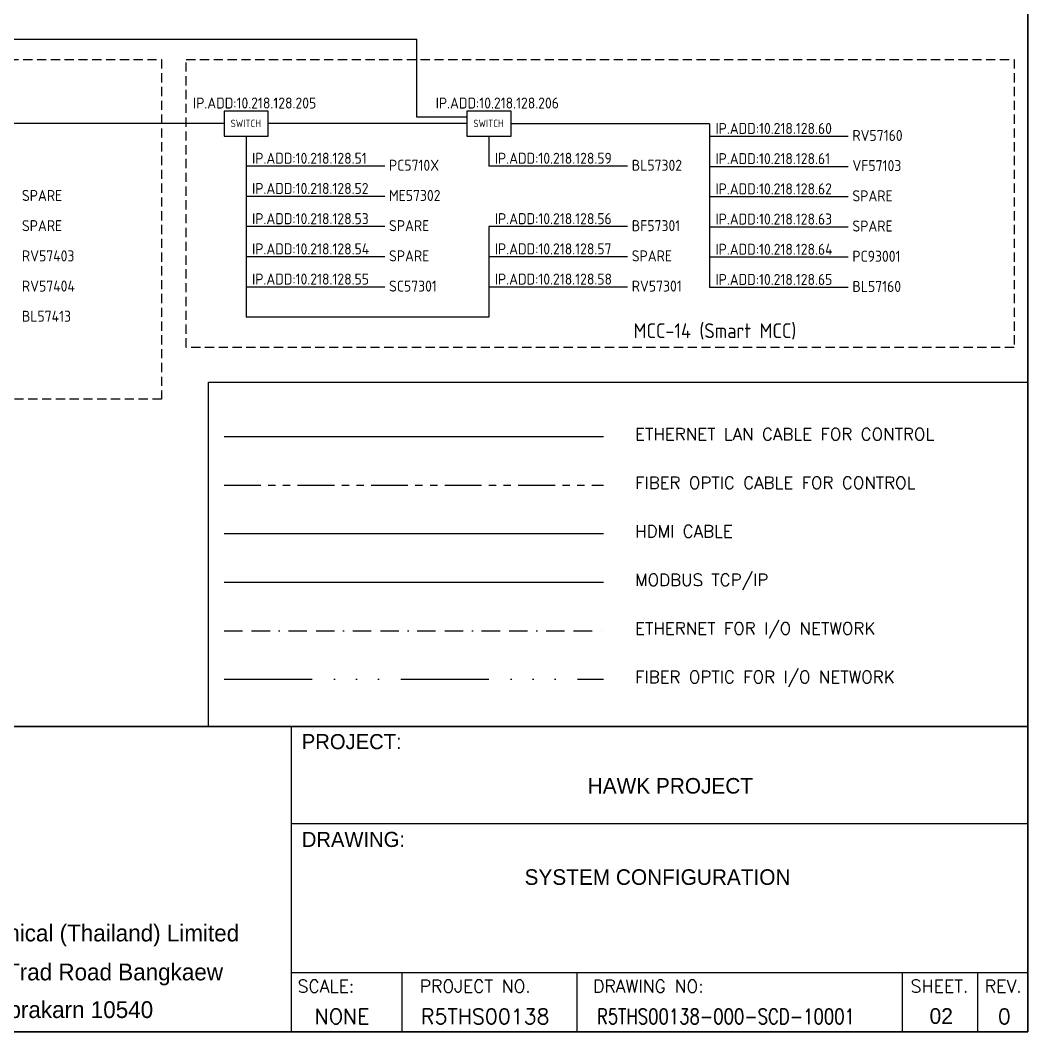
# Model space of a CAD drawing. Header units: inches. Extents: x -3706 to 19254, y 6721 to 14509.
# Drawn here: x 16514 to 19254, y 6721 to 9471 of the extents above; entities that cross this region are included whole.
import ezdxf
from ezdxf.enums import TextEntityAlignment as Align

# ---------------------------------------------------------------- set-up
doc = ezdxf.new("R2010")
doc.units = ezdxf.units.IN
doc.header["$LTSCALE"] = 100
doc.header["$MEASUREMENT"] = 0
for name, pattern in [('ACAD_ISO14W100', [24, 12, -3, 0, -3, 0, -3, 0, -3]), ('BORDER', [1.75, 0.5, -0.25, 0.5, -0.25, 0, -0.25]), ('HIDDEN', [0.375, 0.25, -0.125]), ('PHANTOM', [2.5, 1.25, -0.25, 0.25, -0.25, 0.25, -0.25])]:
    doc.linetypes.add(name, pattern=pattern)
for name, color, linetype in [('GT_1', 9, 'Continuous'), ('HELPPOINT', 7, 'Continuous'), ('MEMBER', 7, 'Continuous'), ('TITLE_BOX', 7, 'Continuous')]:
    doc.layers.add(name, color=color, linetype=linetype)
doc.styles.add('HTX11', font='O8111901')
doc.styles.add('ROMANS', font='romans', dxfattribs={"height": 3})
doc.styles.add('STYLE1', font='isocp2.shx', dxfattribs={"height": 25})
doc.styles.add('T1', font='browa.ttf', dxfattribs={"height": 1000})
doc.linetypes.add('FENCELINE1', pattern='A,0.25,-0.1,[133,ltypeshp.shx,S=0.1,R=0,X=-0.1,Y=0],-0.1,1', length=1.45)
doc.linetypes.add('ZIGZAG', pattern='A,0.0001,-0.2,[131,ltypeshp.shx,S=0.2,R=0,X=-0.2,Y=0],-0.4,[131,ltypeshp.shx,S=0.2,R=180,X=0.2,Y=0],-0.2', length=0.8001)

# ---------------------------------------------------------------- blocks, each defined once
blk = doc.blocks.new('TPA')
at = {"color": 4}
for p, q in [((566459.5, 502010.1), (566459.5, 501946.4)), ((566647.2, 502010.1), (566647.2, 501946.4))]:
    blk.add_line(p, q, dxfattribs=at)
at = {"color": 4, "ltscale": 0.5}
for p, q in [((566996.2, 502010.1), (566996.2, 501946.4)), ((566996.2, 502010.1), (566996.2, 501946.4)), ((567077.1, 502010.1), (567077.1, 501946.4)), ((567077.1, 502010.1), (567077.1, 501946.4))]:
    blk.add_line(p, q, dxfattribs=at)
at = {"layer": 'GT_1', "color": 4}
for p, q in [((566341, 501946.4), (566341, 502273.8)), ((566341, 501946.4), (566341, 502273.8)), ((566341, 502010.1), (567131, 502010.1))]:
    blk.add_line(p, q, dxfattribs=at)
at = {"layer": 'GT_1', "color": 4, "flags": 128}
blk.add_lwpolyline([(566341, 501946.4), (566341, 502273.8)], dxfattribs=at)
at = {"layer": 'HELPPOINT', "color": 4, "lineweight": 35}
for p, q in [((567131, 505019.3), (567131, 501946.4)), ((567131, 505019.3), (567131, 501946.4)), ((567131, 501946.4), (562706.8, 501946.4)), ((567131, 501946.4), (562706.8, 501946.4))]:
    blk.add_line(p, q, dxfattribs=at)
at = {"layer": 'HELPPOINT', "color": 4}
for p, q in [((566341, 502169.7), (567131, 502169.7)), ((566341, 502169.7), (567131, 502169.7)), ((566341, 502010.1), (567131, 502010.1))]:
    blk.add_line(p, q, dxfattribs=at)
at = {"layer": 'MEMBER', "color": 4, "lineweight": 35}
blk.add_line((562706.8, 502273.8), (567131, 502273.8), dxfattribs=at)
blk.add_line((562706.8, 502273.8), (567131, 502273.8), dxfattribs=at)
at = {"layer": 'MEMBER', "color": 4}
for p, q in [((566341, 502169.7), (567131, 502169.7)), ((566341, 502169.7), (567131, 502169.7)), ((566341, 502010.1), (567131, 502010.1)), ((566341, 502010.1), (567131, 502010.1))]:
    blk.add_line(p, q, dxfattribs=at)
at = {"color": 4, "ltscale": 100, "style": 'HTX11'}
for s, p in [('HAWK PROJECT', (566747.6, 502210.2)), ('SYSTEM CONFIGURATION', (566733.8, 502112.3))]:
    blk.add_text(s, height=16.696, dxfattribs=at).set_placement(p, align=Align.MIDDLE_CENTER)
at = {"style": 'HTX11'}
for tag, p in [('A', (566704.3, 502037.1)), ('B', (567038.2, 501963.3))]:
    blk.add_attdef(tag, text='', height=16.8, dxfattribs=at).set_placement(p, align=Align.MIDDLE_CENTER)
at = {"layer": 'GT_1', "color": 4, "style": 'HTX11'}
for s, p in [('PROJECT:', (566352.2, 502249.5)), ('DRAWING:', (566352.2, 502144.6))]:
    blk.add_text(s, height=16.19, dxfattribs=at).set_placement(p)
at = {"layer": 'MEMBER', "color": 4, "ltscale": 0.8, "style": 'ROMANS'}
for s, height, p in [('SCALE:', 13.49, (566347.7, 501988.5)), ('PROJECT NO.', 13.495, (566478.7, 501988.5)), ('DRAWING NO:', 13.495, (566664.7, 501988.5)), ('SHEET.', 13.64, (567005.3, 501988.5)), ('REV.', 13.64, (567084.8, 501988.5)), ('NONE', 16.17, (566365.9, 501954.7)), ('R5THS00138', 16.17, (566480, 501954.7))]:
    blk.add_text(s, height=height, dxfattribs=at).set_placement(p)
at = {"layer": 'MEMBER', "color": 4, "ltscale": 0.8, "style": 'ROMANS', "width": 0.8}
blk.add_text('R5THS00138-000-SCD-10001', height=16.175, dxfattribs=at).set_placement((566668.8, 501954.7))
at = {"layer": 'MEMBER', "color": 4, "ltscale": 0.8, "style": 'ROMANS'}
blk.add_text('0', height=16.2, dxfattribs=at).set_placement((567105.9, 501954.7), align=Align.CENTER)
at = {"layer": 'TITLE_BOX', "color": 7, "linetype": 'ByBlock', "style": 'T1'}
for s, p in [('National Starch and Chemical (Thailand) Limited', (566026.1, 502052.3)), ('40/14 Moo 12, Bangna Trad Road Bangkaew', (566026.1, 502010.5)), ('Bangplee Samutprakarn 10540', (566026.1, 501970.1))]:
    blk.add_text(s, height=18, dxfattribs=at).set_placement(p, align=Align.MIDDLE_CENTER)

msp = doc.modelspace()

# ---------------------------------------------------------------- linework, layer by layer
at = {"color": 2}
for p, q in [((13826, 9418.8), (17592.9, 9418.8)), ((17592.9, 9207.4), (17592.9, 9418.8)), ((17068.7, 9189.8), (15530.8, 9189.8)), ((17728.7, 9189.8), (17188.8, 9189.8)), ((17728.7, 9207.4), (17592.9, 9207.4)), ((17728.7, 9189.8), (17728.7, 9189.8)), ((18388.7, 9188.8), (17848.8, 9188.8)), ((18388.7, 9188.8), (18388.7, 8744.2)), ((17128.8, 9155.8), (17128.8, 8663.2)), ((17788.8, 9155.8), (17788.8, 9073.7)), ((18765.6, 9154.7), (18388.7, 9154.7)), ((17505.6, 9073.7), (17128.8, 9073.7)), ((18165.6, 9073.7), (17788.8, 9073.7)), ((18765.6, 9072.6), (18388.7, 9072.6)), ((17505.6, 8991.6), (17128.8, 8991.6)), ((18765.6, 8990.5), (18388.7, 8990.5)), ((17505.6, 8909.5), (17128.8, 8909.5)), ((18165.6, 8909.5), (17788.8, 8909.5)), ((17788.8, 8909.5), (17788.8, 8663.2)), ((18765.6, 8908.4), (18388.7, 8908.4)), ((17505.6, 8827.4), (17128.8, 8827.4)), ((18165.6, 8827.4), (17788.8, 8827.4)), ((18765.6, 8826.3), (18388.7, 8826.3)), ((17505.6, 8745.3), (17128.8, 8745.3)), ((18165.6, 8745.3), (17788.8, 8745.3)), ((18765.6, 8744.2), (18388.7, 8744.2)), ((17788.8, 8663.2), (17128.8, 8663.2)), ((17068.4, 8339.2), (18099.8, 8339.2))]:
    msp.add_line(p, q, dxfattribs=at)
at = {"color": 1, "linetype": 'PHANTOM', "ltscale": 0.8}
msp.add_line((17068.4, 8207.2), (18099.8, 8207.2), dxfattribs=at)
at = {"color": 4, "linetype": 'ZIGZAG', "ltscale": 0.5}
msp.add_line((17068.4, 8075.2), (18099.8, 8075.2), dxfattribs=at)
at = {"color": 128, "linetype": 'FENCELINE1'}
msp.add_line((17068.4, 7943.2), (18099.8, 7943.2), dxfattribs=at)
at = {"color": 0, "linetype": 'BORDER'}
msp.add_line((17068.4, 7811.2), (18099.8, 7811.2), dxfattribs=at)
at = {"color": 20, "linetype": 'ACAD_ISO14W100', "ltscale": 0.2}
msp.add_line((17068.4, 7679.2), (18099.8, 7679.2), dxfattribs=at)
at = {"color": 8, "linetype": 'HIDDEN'}
for points in [[(14647.5, 9364.2), (16898.5, 9364.2), (16898.5, 8440.4), (14647.5, 8440.4)], [(16965.5, 9364.2), (19216.5, 9364.2), (19216.5, 8581.1), (16965.5, 8581.1)]]:
    msp.add_lwpolyline(points, close=True, dxfattribs=at)
for points in [[(17188.8, 9223.8), (17068.7, 9223.8), (17068.7, 9155.8), (17188.8, 9155.8)], [(17848.8, 9223.8), (17728.7, 9223.8), (17728.7, 9155.8), (17848.8, 9155.8)], [(19253.7, 7550.8), (17026.3, 7550.8), (17026.3, 8486.8), (19253.7, 8486.8)]]:
    msp.add_lwpolyline(points, close=True)

# ---------------------------------------------------------------- block references
ref = msp.add_blockref('TPA', (-1418083.1, -1265412), dxfattribs=dict(xscale=2.534400000000687, yscale=2.534399999999096, zscale=2.534400000000001))
ref.add_attrib('SHT', '02', dxfattribs={"height": 42.69, "style": 'HTX11'}).set_placement((19018.4, 6763.7), align=Align.MIDDLE_CENTER)

# ---------------------------------------------------------------- texts
at = {"style": 'STYLE1'}
for s, p in [('IP.ADD:10.218.128.205', (16984, 9230.6)), ('IP.ADD:10.218.128.206', (17644, 9230.6)), ('IP.ADD:10.218.128.60', (18404.6, 9161.5)), ('RV57160', (18776.9, 9142.5)), ('IP.ADD:10.218.128.51', (17144.7, 9080.4)), ('IP.ADD:10.218.128.59', (17804.7, 9080.4)), ('IP.ADD:10.218.128.61', (18404.6, 9079.4)), ('PC5710X', (17517, 9061.4)), ('BL57302', (18177, 9061.4)), ('VF57103', (18776.9, 9060.4)), ('IP.ADD:10.218.128.52', (17144.7, 8998.3)), ('IP.ADD:10.218.128.62', (18404.6, 8997.3)), ('SPARE', (16518.9, 8979.3)), ('ME57302', (17517, 8979.3)), ('SPARE', (18776.9, 8978.3)), ('IP.ADD:10.218.128.53', (17144.7, 8916.2)), ('IP.ADD:10.218.128.56', (17804.7, 8916.2)), ('IP.ADD:10.218.128.63', (18404.6, 8915.2)), ('SPARE', (16518.9, 8897.2)), ('SPARE', (17517, 8897.2)), ('BF57301', (18177, 8897.2)), ('SPARE', (18776.9, 8896.2)), ('IP.ADD:10.218.128.54', (17144.7, 8834.1)), ('IP.ADD:10.218.128.57', (17804.7, 8834.1)), ('IP.ADD:10.218.128.64', (18404.6, 8833.1)), ('RV57403', (16518.9, 8815.1)), ('SPARE', (17517, 8815.1)), ('SPARE', (18177, 8815.1)), ('PC93001', (18776.9, 8814.1)), ('IP.ADD:10.218.128.55', (17144.7, 8752)), ('IP.ADD:10.218.128.58', (17804.7, 8752)), ('IP.ADD:10.218.128.65', (18404.6, 8751)), ('RV57404', (16518.9, 8733)), ('SC57301', (17517, 8733)), ('RV57301', (18177, 8733)), ('BL57160', (18776.9, 8732)), ('BL57413', (16518.9, 8650.9))]:
    msp.add_text(s, height=30, dxfattribs=at).set_placement(p)
for s, height, p in [('SWITCH', 20, (17127.6, 9190.2)), ('SWITCH', 20, (17787.6, 9190.2)), ('MCC-14 (Smart MCC)', 40, (18403.1, 8626.7))]:
    msp.add_text(s, height=height, dxfattribs=at).set_placement(p, align=Align.MIDDLE_CENTER)
at = {"color": 7, "linetype": 'Continuous', "style": 'ROMANS', "oblique": 0.0175}
for s, p in [('ETHERNET LAN CABLE FOR CONTROL', (18186.1, 8328.7)), ('FIBER OPTIC CABLE FOR CONTROL', (18186.1, 8196.7)), ('HDMI CABLE', (18186.1, 8064.7)), ('MODBUS TCP/IP', (18186.1, 7932.7)), ('ETHERNET FOR I/O NETWORK', (18186.1, 7800.7)), ('FIBER OPTIC FOR I/O NETWORK', (18186.1, 7668.7))]:
    msp.add_text(s, height=33.12, dxfattribs=at).set_placement(p)

doc.saveas('drawing.dxf')
